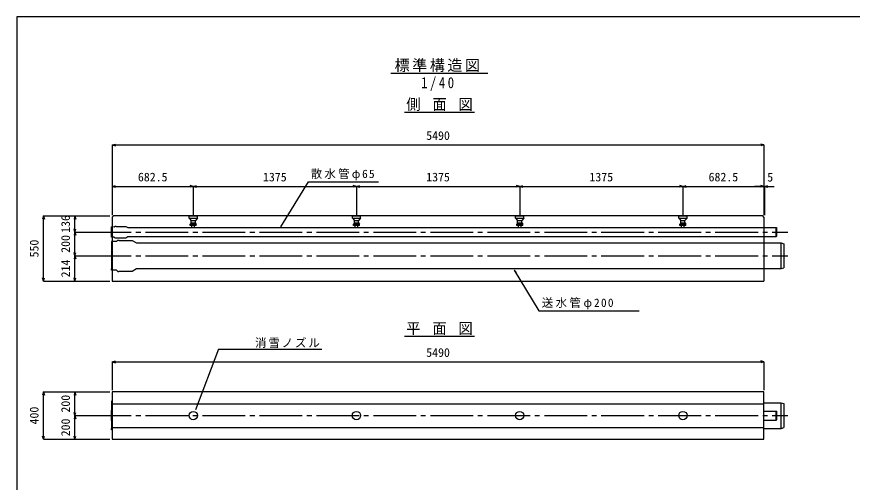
# Model space of a CAD drawing. Units: millimetres on the paper, enlarged 15 times, with parts at other scales. Extents: x -2095 to 2762, y -411564 to 1486.
# Drawn here: x -2095 to 545, y 16 to 1486 of the extents above; entities that cross this region are included whole.
import ezdxf
from ezdxf.enums import TextEntityAlignment as Align

# ---------------------------------------------------------------- set-up
doc = ezdxf.new("R2010")
doc.units = ezdxf.units.MM
doc.header["$LTSCALE"] = 15
doc.linetypes.add('CHAIN2', pattern=[12, 9, -1, 1, -1])
for name, color, linetype in [('1-0', 7, 'Continuous'), ('1-1_製品図', 3, 'Continuous'), ('1-2_HIVP', 4, 'Continuous'), ('1-4', 7, 'Continuous'), ('1-6', 4, 'Continuous'), ('1-F', 7, 'Continuous'), ('2-0_外寸', 7, 'Continuous')]:
    doc.layers.add(name, color=color, linetype=linetype)
doc.styles.add('ＭＳ ゴシック', font='')
doc.styles.get('ＭＳ ゴシック').set_extended_font_data('MS Gothic')

msp = doc.modelspace()

# ---------------------------------------------------------------- linework, layer by layer
at = {"layer": '1-0'}
for p, q in [((-523.52, 686.1), (-515.93, 678.84)), ((-1456.95, 435.91), (-1529.62, 244.67)), ((-1456.95, 435.91), (-1130.73, 435.91))]:
    msp.add_line(p, q, dxfattribs=at)
at = {"layer": '1-1_製品図'}
for p, q in [((-1793.02, 853.45), (-1789.27, 857.2)), ((-1793.02, 853.45), (-1793.02, 650.95)), ((265.73, 853.45), (265.73, 650.95)), ((-1793.02, 650.95), (265.73, 650.95)), ((-1793.02, 264.22), (265.73, 264.22)), ((-1793.02, 189.22), (265.73, 189.22))]:
    msp.add_line(p, q, dxfattribs=at)
at = {"layer": '1-1_製品図', "color": 7, "linetype": 'CHAIN2'}
for p, q in [((-1868.02, 806.2), (340.73, 806.2)), ((-1868.02, 731.2), (340.73, 731.2)), ((-1868.02, 226.72), (340.73, 226.72))]:
    msp.add_line(p, q, dxfattribs=at)
at = {"layer": '1-1_製品図'}
msp.add_lwpolyline([(265.73, 853.45), (261.98, 857.2), (-1789.27, 857.2)], dxfattribs=at)
msp.add_lwpolyline([(-1793.02, 151.72), (265.73, 151.72), (265.73, 301.72), (-1793.02, 301.72)], close=True, dxfattribs=at)
at = {"layer": '1-2_HIVP', "color": 7}
for p, q in [((-1260.42, 822.94), (-1173.45, 964.93)), ((-1173.45, 964.93), (-951.89, 964.93)), ((-523.52, 686.1), (-445.68, 557.77)), ((-445.68, 557.77), (-128.68, 557.77))]:
    msp.add_line(p, q, dxfattribs=at)
at = {"layer": '1-2_HIVP'}
for p, q in [((-2010.22, 857.2), (-2012.94, 847.06)), ((-2010.22, 650.95), (-2010.22, 857.2)), ((-2010.22, 857.2), (-2007.5, 847.06)), ((-2010.22, 857.2), (-1911.03, 857.2)), ((-1911.03, 857.2), (-1913.75, 847.06)), ((-1911.03, 806.2), (-1911.03, 857.2)), ((-1911.03, 857.2), (-1908.31, 847.06)), ((-1911.03, 857.2), (-1800.89, 857.2)), ((-1794.9, 790.08), (-1794.9, 822.33)), ((-1786.72, 822.04), (-1794.9, 822.33)), ((-1786.72, 822.04), (-1784.18, 825.07)), ((-1784.18, 825.07), (-1781.94, 825.07)), ((-1781.94, 825.07), (-1780.98, 824.11)), ((-1780.98, 824.11), (-1750.65, 824.11)), ((-1750.65, 824.11), (-1744.32, 820.45)), ((-1744.28, 820.45), (303.98, 820.45)), ((303.98, 820.45), (306.98, 819.65)), ((303.98, 791.95), (303.98, 820.45)), ((306.98, 792.76), (306.98, 819.65)), ((-1911.03, 806.2), (-1913.75, 816.34)), ((-1911.03, 806.2), (-1913.75, 796.06)), ((-1911.03, 806.2), (-1908.31, 816.34)), ((-1911.03, 731.2), (-1911.03, 806.2)), ((-1911.03, 806.2), (-1908.31, 796.06)), ((-1911.03, 806.2), (-1800.89, 806.2)), ((-1750.65, 788.3), (-1744.32, 791.95)), ((-1744.28, 791.95), (303.98, 791.95)), ((303.98, 791.95), (306.98, 792.76)), ((-1786.72, 790.36), (-1794.9, 790.08)), ((-1779.52, 776.15), (-1794.9, 776.69)), ((-1794.9, 776.69), (-1794.9, 685.71)), ((-1786.72, 790.36), (-1784.18, 787.34)), ((-1784.18, 787.34), (-1781.94, 787.34)), ((-1781.94, 787.34), (-1780.98, 788.3)), ((-1780.98, 788.3), (-1750.65, 788.3)), ((-1779.52, 776.15), (-1775.52, 780.93)), ((-1716.79, 771.7), (319.73, 771.7)), ((320.1, 690.7), (320.1, 771.7)), ((320.1, 771.7), (328.73, 769.39)), ((328.73, 769.39), (328.73, 693.01)), ((-1911.03, 731.2), (-1913.75, 741.34)), ((-1911.03, 731.2), (-1908.31, 741.34)), ((-1911.03, 731.2), (-1913.75, 721.06)), ((-1911.03, 650.95), (-1911.03, 731.2)), ((-1911.03, 731.2), (-1908.31, 721.06)), ((-1911.03, 731.2), (-1800.89, 731.2)), ((-1794.9, 685.71), (-1794.9, 689.99)), ((-1716.79, 690.7), (319.73, 690.7)), ((320.1, 690.7), (328.73, 693.01)), ((-2010.22, 650.95), (-2012.94, 661.09)), ((-2010.22, 650.95), (-2007.5, 661.09)), ((-1911.03, 650.95), (-1913.75, 661.09)), ((-1911.03, 650.95), (-1908.31, 661.09)), ((-1779.52, 686.25), (-1794.9, 685.71)), ((-1779.52, 686.25), (-1775.52, 681.48)), ((-1775.52, 681.48), (-1772.14, 681.48)), ((-1772.14, 681.48), (-1770.79, 682.83)), ((-2010.22, 650.95), (-1911.03, 650.95)), ((-1911.03, 650.95), (-1800.89, 650.95)), ((-1794.9, 272.21), (-1794.9, 181.23)), ((-1793.02, 272.14), (-1794.9, 272.21)), ((265.73, 267.22), (319.73, 267.22)), ((320.1, 186.22), (320.1, 267.22)), ((320.1, 267.22), (328.73, 264.91)), ((328.73, 264.91), (328.73, 188.53)), ((-1794.9, 210.59), (-1794.9, 242.84)), ((-1793.02, 242.78), (-1794.9, 242.84)), ((265.73, 240.97), (303.98, 240.97)), ((303.98, 240.97), (306.98, 240.16)), ((303.98, 212.47), (303.98, 240.97)), ((306.98, 213.27), (306.98, 240.16)), ((265.73, 212.47), (303.98, 212.47)), ((303.98, 212.47), (306.98, 213.27)), ((-1793.02, 210.66), (-1794.9, 210.59)), ((-1794.9, 181.23), (-1794.9, 185.51)), ((265.73, 186.22), (319.73, 186.22)), ((320.1, 186.22), (328.73, 188.53)), ((-1793.02, 181.3), (-1794.9, 181.23))]:
    msp.add_line(p, q, dxfattribs=at)
for points in [[(-1775.52, 780.93), (-1772.14, 780.93), (-1770.79, 779.58)], [(-1770.79, 779.58), (-1730.43, 779.58), (-1716.79, 771.7)], [(-1770.79, 682.83), (-1730.43, 682.83), (-1716.79, 690.7)]]:
    msp.add_lwpolyline(points, dxfattribs=at)
at = {"layer": '1-4'}
for p, q in [((-1550.21, 849.7), (-1550.21, 857.2)), ((-1550.21, 857.2), (-1523.96, 857.2)), ((-1550.21, 849.7), (-1543.65, 842.2)), ((-1550.21, 849.7), (-1523.96, 849.7)), ((-1523.96, 849.7), (-1530.52, 842.2)), ((-1523.96, 849.7), (-1523.96, 857.2)), ((-1034.58, 849.7), (-1034.58, 857.2)), ((-1034.58, 857.2), (-1008.33, 857.2)), ((-1034.58, 849.7), (-1028.02, 842.2)), ((-1034.58, 849.7), (-1008.33, 849.7)), ((-1008.33, 849.7), (-1014.9, 842.2)), ((-1008.33, 849.7), (-1008.33, 857.2)), ((-518.96, 849.7), (-518.96, 857.2)), ((-518.96, 857.2), (-492.71, 857.2)), ((-518.96, 849.7), (-512.4, 842.2)), ((-518.96, 849.7), (-492.71, 849.7)), ((-492.71, 849.7), (-499.27, 842.2)), ((-492.71, 849.7), (-492.71, 857.2)), ((-3.33, 849.7), (-3.33, 857.2)), ((-3.33, 857.2), (22.92, 857.2)), ((-3.33, 849.7), (3.23, 842.2)), ((-3.33, 849.7), (22.92, 849.7)), ((22.92, 849.7), (16.35, 842.2)), ((22.92, 849.7), (22.92, 857.2)), ((-1543.65, 834.7), (-1546.46, 830.95)), ((-1546.46, 830.95), (-1527.71, 830.95)), ((-1543.65, 834.7), (-1543.65, 842.2)), ((-1543.65, 842.2), (-1530.52, 842.2)), ((-1543.65, 834.7), (-1530.52, 834.7)), ((-1541.21, 820.51), (-1541.21, 827.2)), ((-1532.96, 820.51), (-1532.96, 827.2)), ((-1530.52, 834.7), (-1530.52, 842.2)), ((-1530.52, 834.7), (-1527.71, 830.95)), ((-1527.71, 827.2), (-1527.71, 830.95)), ((-1028.02, 834.7), (-1030.83, 830.95)), ((-1030.83, 830.95), (-1012.08, 830.95)), ((-1028.02, 834.7), (-1028.02, 842.2)), ((-1028.02, 842.2), (-1014.9, 842.2)), ((-1028.02, 834.7), (-1014.9, 834.7)), ((-1025.58, 820.51), (-1025.58, 827.2)), ((-1017.33, 820.51), (-1017.33, 827.2)), ((-1014.9, 834.7), (-1014.9, 842.2)), ((-1014.9, 834.7), (-1012.08, 830.95)), ((-1012.08, 827.2), (-1012.08, 830.95)), ((-512.4, 834.7), (-515.21, 830.95)), ((-515.21, 830.95), (-496.46, 830.95)), ((-512.4, 834.7), (-512.4, 842.2)), ((-512.4, 842.2), (-499.27, 842.2)), ((-512.4, 834.7), (-499.27, 834.7)), ((-509.96, 820.51), (-509.96, 827.2)), ((-501.71, 820.51), (-501.71, 827.2)), ((-499.27, 834.7), (-499.27, 842.2)), ((-499.27, 834.7), (-496.46, 830.95)), ((-496.46, 827.2), (-496.46, 830.95)), ((3.23, 834.7), (0.42, 830.95)), ((0.42, 830.95), (19.17, 830.95)), ((3.23, 834.7), (3.23, 842.2)), ((3.23, 842.2), (16.35, 842.2)), ((3.23, 834.7), (16.35, 834.7)), ((5.67, 820.51), (5.67, 827.2)), ((13.92, 820.51), (13.92, 827.2)), ((16.35, 834.7), (16.35, 842.2)), ((16.35, 834.7), (19.17, 830.95)), ((19.17, 827.2), (19.17, 830.95))]:
    msp.add_line(p, q, dxfattribs=at)
for points in [[(-1527.71, 827.2), (-1546.46, 827.2), (-1546.46, 830.95)], [(-1012.08, 827.2), (-1030.83, 827.2), (-1030.83, 830.95)], [(-496.46, 827.2), (-515.21, 827.2), (-515.21, 830.95)], [(19.17, 827.2), (0.42, 827.2), (0.42, 830.95)]]:
    msp.add_lwpolyline(points, dxfattribs=at)
for centre in [(-1537.08, 226.72), (-1021.46, 226.72), (-505.83, 226.72), (9.79, 226.72)]:
    msp.add_circle(centre, 13.12, dxfattribs=at)
at = {"layer": '1-6'}
for p, q in [((-1793.02, 1081.23), (-1782.88, 1083.94)), ((265.73, 1081.23), (255.59, 1083.94)), ((-1793.02, 1081.23), (265.73, 1081.23)), ((-1793.02, 1081.23), (-1782.88, 1078.51)), ((-1793.02, 1081.23), (-1793.02, 950.33)), ((265.73, 1081.23), (255.59, 1078.51)), ((265.73, 1081.23), (265.73, 950.33)), ((-1793.02, 950.33), (-1782.88, 953.05)), ((-1793.02, 950.33), (-1782.88, 953.05)), ((-1793.02, 950.33), (-1763.02, 950.33)), ((-1793.02, 950.33), (-1782.88, 947.61)), ((-1793.02, 950.33), (-1793.02, 859.72)), ((-1793.02, 950.33), (-1537.08, 950.33)), ((-1793.02, 950.33), (-1782.88, 947.61)), ((-1537.08, 950.33), (-1547.23, 953.05)), ((-1537.08, 950.33), (-1547.23, 947.61)), ((-1537.08, 950.33), (-1526.94, 953.05)), ((-1537.08, 950.33), (-1537.08, 859.72)), ((-1537.08, 950.33), (-1021.46, 950.33)), ((-1537.08, 950.33), (-1526.94, 947.61)), ((-1021.46, 950.33), (-1031.6, 953.05)), ((-1021.46, 950.33), (-1031.6, 947.61)), ((-1021.46, 950.33), (-1011.32, 953.05)), ((-1021.46, 950.33), (-1021.46, 859.72)), ((-1021.46, 950.33), (-505.83, 950.33)), ((-1021.46, 950.33), (-1011.32, 947.61)), ((-505.83, 950.33), (-515.98, 953.05)), ((-505.83, 950.33), (-515.98, 947.61)), ((-505.83, 950.33), (-495.69, 953.05)), ((-505.83, 950.33), (-505.83, 859.72)), ((-505.83, 950.33), (9.79, 950.33)), ((-505.83, 950.33), (-495.69, 947.61)), ((9.79, 950.33), (-0.35, 953.05)), ((9.79, 950.33), (-0.35, 947.61)), ((9.79, 950.33), (19.93, 953.05)), ((9.79, 950.33), (9.79, 859.72)), ((9.79, 950.33), (265.73, 950.33)), ((9.79, 950.33), (19.93, 947.61)), ((265.73, 950.33), (235.73, 950.33)), ((265.73, 950.33), (255.59, 953.05)), ((265.73, 950.33), (255.59, 953.05)), ((265.73, 950.33), (255.59, 947.61)), ((265.73, 950.33), (255.59, 947.61)), ((265.73, 950.33), (265.73, 859.72)), ((265.73, 950.33), (267.6, 950.33)), ((265.73, 950.33), (265.73, 859.72)), ((267.6, 950.33), (277.75, 953.05)), ((267.6, 950.33), (297.6, 950.33)), ((267.6, 950.33), (277.75, 947.61)), ((267.6, 950.33), (267.6, 859.72)), ((-1911.03, 857.2), (-1800.89, 857.2)), ((-1793.02, 396.29), (-1782.88, 399.01)), ((-1793.02, 396.29), (265.73, 396.29)), ((-1793.02, 396.29), (-1782.88, 393.57)), ((-1793.02, 396.29), (-1793.02, 306.59)), ((265.73, 396.29), (255.59, 399.01)), ((265.73, 396.29), (255.59, 393.57)), ((265.73, 396.29), (265.73, 306.59)), ((-2010.22, 301.72), (-2012.94, 291.58)), ((-2010.22, 151.72), (-2010.22, 301.72)), ((-2010.22, 301.72), (-2007.5, 291.58)), ((-2010.22, 301.72), (-1911.03, 301.72)), ((-1911.03, 301.72), (-1913.75, 291.58)), ((-1911.03, 226.72), (-1911.03, 301.72)), ((-1911.03, 301.72), (-1908.31, 291.58)), ((-1911.03, 301.72), (-1800.89, 301.72)), ((-1911.03, 226.72), (-1913.75, 236.86)), ((-1911.03, 226.72), (-1913.75, 216.58)), ((-1911.03, 226.72), (-1908.31, 236.86)), ((-1911.03, 151.72), (-1911.03, 226.72)), ((-1911.03, 226.72), (-1908.31, 216.58)), ((-1911.03, 226.72), (-1800.89, 226.72)), ((-2010.22, 151.72), (-2012.94, 161.86)), ((-2010.22, 151.72), (-2007.5, 161.86)), ((-1911.03, 151.72), (-1913.75, 161.86)), ((-1911.03, 151.72), (-1908.31, 161.86)), ((-2010.22, 151.72), (-1911.03, 151.72)), ((-1911.03, 151.72), (-1800.89, 151.72))]:
    msp.add_line(p, q, dxfattribs=at)
at = {"layer": '1-F', "color": 3}
for p, q in [((-913.33, 1307.67), (-606.04, 1307.67)), ((-869.83, 1184.52), (-648.62, 1184.52)), ((-869.83, 476.86), (-648.62, 476.86))]:
    msp.add_line(p, q, dxfattribs=at)
at = {"layer": '2-0_外寸', "color": 5}
for p, q in [((-2094.86, 1486.01), (-2094.86, -1453.99)), ((2105.14, 1486.01), (-2094.86, 1486.01))]:
    msp.add_line(p, q, dxfattribs=at)

# ---------------------------------------------------------------- texts
at = {"layer": '1-0', "char_height": 26.39, "attachment_point": 7, "style": 'ＭＳ ゴシック'}
for s, insert in [('\\T1.2;散水管φ65', (-1166.04, 969.57)), ('\\T1.22;送水管φ200', (-436.19, 562.52)), ('\\T1.17;消雪ノズル', (-1341.76, 440.02))]:
    msp.add_mtext(s, dxfattribs=dict(at, insert=insert))
at = {"layer": '1-2_HIVP', "style": 'ＭＳ ゴシック'}
for s, p in [('136', (-1918.53, 803.58)), ('200', (-1918.53, 740.58)), ('550', (-2017.72, 725.95)), ('214', (-1918.53, 662.95))]:
    msp.add_text(s, height=27.49, rotation=90, dxfattribs=at).set_placement(p, align=Align.BOTTOM_LEFT)
at = {"layer": '1-6', "style": 'ＭＳ ゴシック'}
for s, p in [('5490', (-801.15, 1088.73)), ('682.5', (-1711.93, 957.83)), ('1375', (-1316.77, 957.83)), ('1375', (-801.15, 957.83)), ('1375', (-285.52, 957.83)), ('682.5', (90.88, 957.83)), ('5', (276.14, 957.29)), ('5490', (-801.15, 403.79))]:
    msp.add_text(s, height=27.49, dxfattribs=at).set_placement(p, align=Align.BOTTOM_LEFT)
for s, p in [('200', (-1918.53, 236.09)), ('400', (-2017.72, 198.59)), ('200', (-1918.53, 161.09))]:
    msp.add_text(s, height=27.49, rotation=90, dxfattribs=at).set_placement(p, align=Align.BOTTOM_LEFT)
at = {"layer": '1-F', "char_height": 34.84, "attachment_point": 7, "style": 'ＭＳ ゴシック'}
for s, insert in [('\\T1.17;標準構造図', (-901.09, 1311.42)), ('\\T1.39;\\W0.85;1/40', (-817.3, 1251.93)), ('\\T1.22;\\W0.95;側\\~面\\~図', (-864.32, 1188.24)), ('\\T1.22;\\W0.95;平\\~面\\~図', (-864.32, 480.58))]:
    msp.add_mtext(s, dxfattribs=dict(at, insert=insert))

doc.saveas('drawing.dxf')
